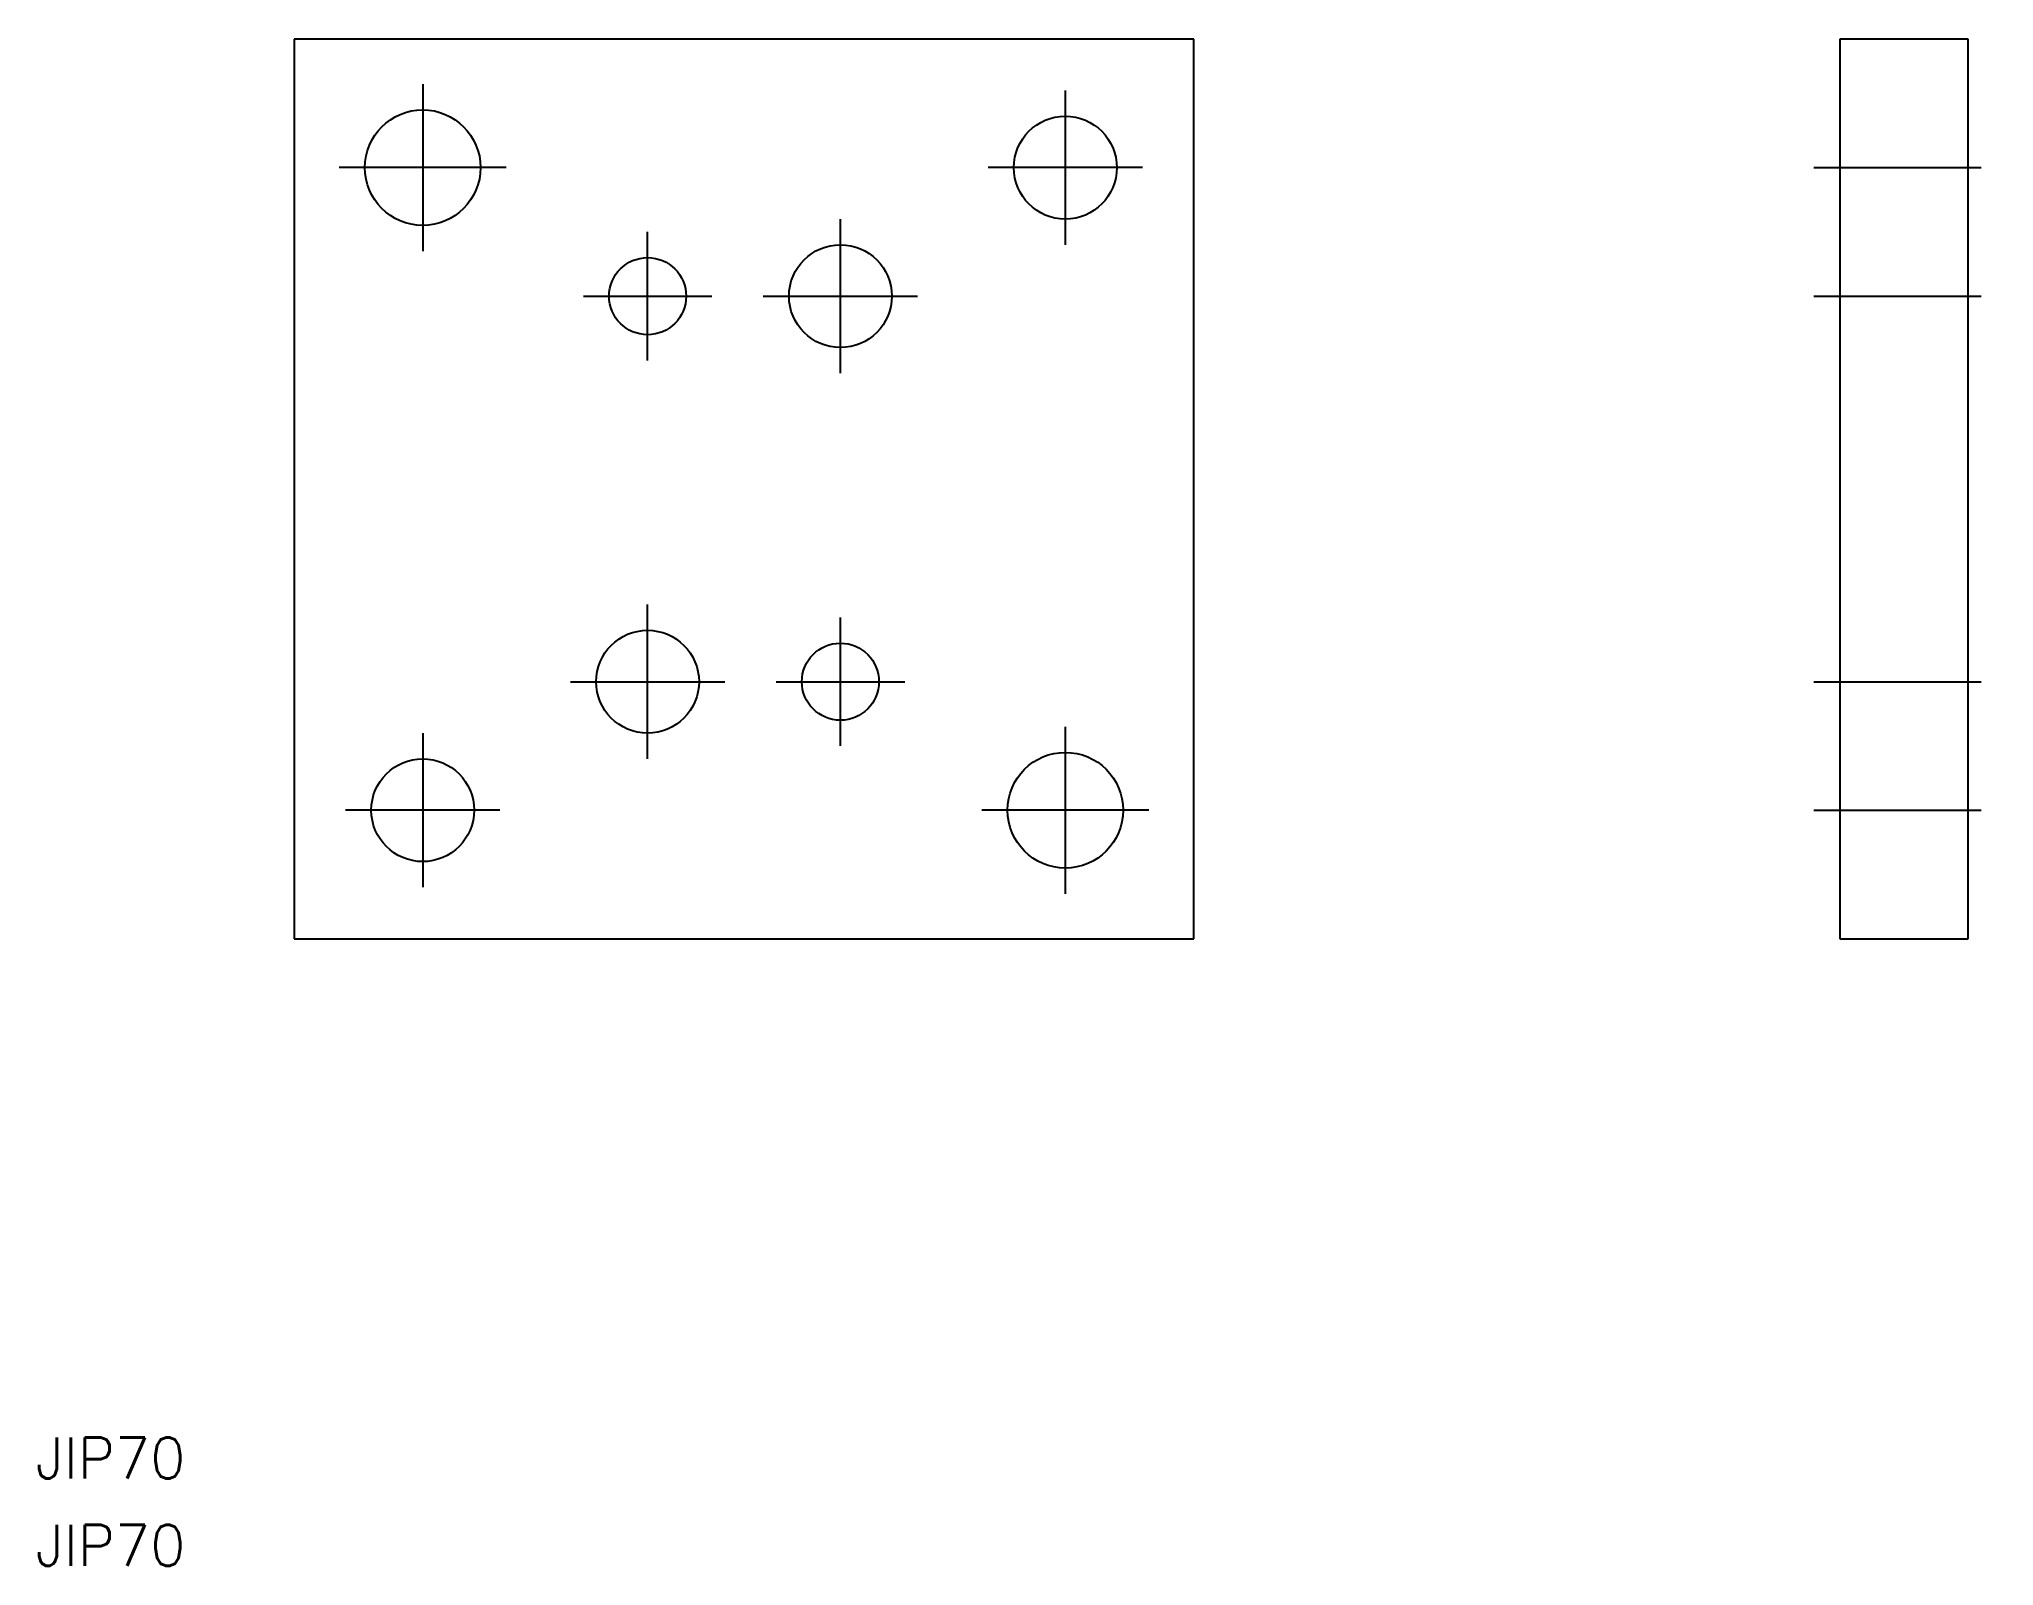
# Model space of a CAD drawing. Extents: x 53 to 205, y 129 to 248.
import ezdxf

# ---------------------------------------------------------------- set-up
doc = ezdxf.new("R2010")
doc.units = 0
doc.linetypes.add('CENTER', pattern=[17.5, 13, -1.5, 1.5, -1.5])
doc.layers.get('0').update_dxf_attribs({"linetype": 'CONTINUOUS'})
doc.layers.add('CENTER', color=1, linetype='CENTER')
doc.styles.get("Standard").update_dxf_attribs({"font": 'txt.shx', "bigfont": '@extfont2.shx'})

msp = doc.modelspace()

# ---------------------------------------------------------------- linework, layer by layer
at = {"color": 7, "linetype": 'CONTINUOUS'}
for p, q in [((142.43, 247.58), (72.43, 247.58)), ((72.43, 247.58), (72.43, 177.58)), ((142.43, 177.58), (142.43, 247.58)), ((192.68, 247.58), (192.68, 177.58)), ((202.68, 247.58), (192.68, 247.58)), ((202.68, 177.58), (202.68, 247.58)), ((72.43, 177.58), (142.43, 177.58)), ((192.68, 177.58), (202.68, 177.58))]:
    msp.add_line(p, q, dxfattribs=at)
for centre, radius in [((82.43, 237.58), 4.5), ((132.43, 237.58), 4), ((114.93, 227.58), 4), ((99.93, 227.58), 3), ((99.93, 197.58), 4), ((114.93, 197.58), 3), ((132.43, 187.58), 4.5), ((82.43, 187.58), 4)]:
    msp.add_circle(centre, radius, dxfattribs=at)
at = {"layer": 'CENTER', "color": 1, "linetype": 'CENTER'}
for p, q in [((82.43, 244.08), (82.43, 231.08)), ((132.43, 243.58), (132.43, 231.58)), ((88.93, 237.58), (75.93, 237.58)), ((138.43, 237.58), (126.43, 237.58)), ((190.68, 237.58), (204.68, 237.58)), ((114.93, 221.58), (114.93, 233.58)), ((99.93, 222.58), (99.93, 232.58)), ((94.93, 227.58), (104.93, 227.58)), ((108.93, 227.58), (120.93, 227.58)), ((190.68, 227.58), (204.68, 227.58)), ((99.93, 191.58), (99.93, 203.58)), ((114.93, 192.58), (114.93, 202.58)), ((93.93, 197.58), (105.93, 197.58)), ((109.93, 197.58), (119.93, 197.58)), ((190.68, 197.58), (204.68, 197.58)), ((82.43, 193.58), (82.43, 181.58)), ((132.43, 194.08), (132.43, 181.08)), ((88.43, 187.58), (76.43, 187.58)), ((138.93, 187.58), (125.93, 187.58)), ((190.68, 187.58), (204.68, 187.58))]:
    msp.add_line(p, q, dxfattribs=at)

# ---------------------------------------------------------------- texts
at = {"color": 7, "linetype": 'CONTINUOUS'}
for p in [(52.31, 135.57), (52.31, 128.78)]:
    msp.add_text('JIP70', height=3.2, dxfattribs=at).set_placement(p)

doc.saveas('drawing.dxf')
